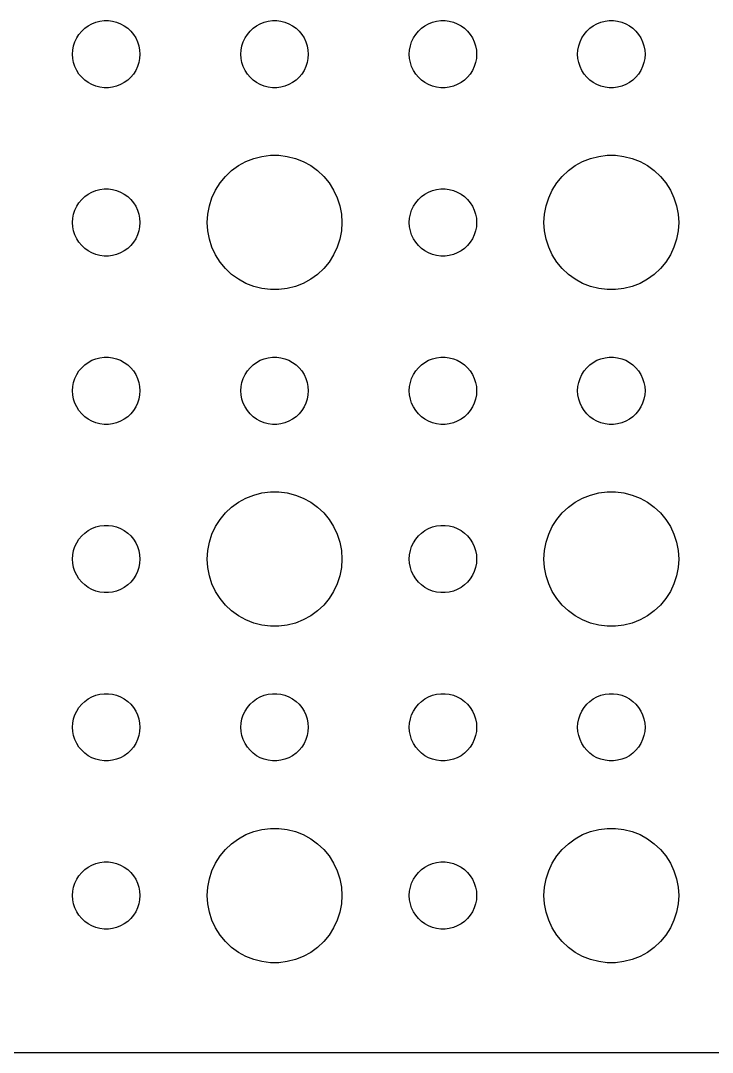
# Model space of a CAD drawing. Header units: metres. Extents: x -134 to 134, y 176 to 508.
# Drawn here: x -33.81 to -3, y 290.01 to 336 of the extents above; entities that cross this region are included whole.
import ezdxf

# ---------------------------------------------------------------- set-up
doc = ezdxf.new("R2010")
doc.units = ezdxf.units.M

msp = doc.modelspace()

# ---------------------------------------------------------------- linework, layer by layer
for p, q in [((-30.9561, 335.656), (-30.8037, 335.766)), ((-30.8037, 335.766), (-30.6387, 335.857)), ((-30.6387, 335.857), (-30.4635, 335.927)), ((-30.4635, 335.927), (-30.2811, 335.973)), ((-30.2811, 335.973), (-30.0942, 335.997)), ((-30.0942, 335.997), (-29.9058, 335.997)), ((-29.9058, 335.997), (-29.7189, 335.973)), ((-29.7189, 335.973), (-29.5365, 335.927)), ((-29.5365, 335.927), (-29.3613, 335.857)), ((-29.3613, 335.857), (-29.1963, 335.766)), ((-29.1963, 335.766), (-29.0439, 335.656)), ((-23.4561, 335.656), (-23.3037, 335.766)), ((-23.3037, 335.766), (-23.1387, 335.857)), ((-23.1387, 335.857), (-22.9635, 335.927)), ((-22.9635, 335.927), (-22.7811, 335.973)), ((-22.7811, 335.973), (-22.5942, 335.997)), ((-22.5942, 335.997), (-22.4058, 335.997)), ((-22.4058, 335.997), (-22.2189, 335.973)), ((-22.2189, 335.973), (-22.0365, 335.927)), ((-22.0365, 335.927), (-21.8613, 335.857)), ((-21.8613, 335.857), (-21.6963, 335.766)), ((-21.6963, 335.766), (-21.5439, 335.656)), ((-15.9561, 335.656), (-15.8037, 335.766)), ((-15.8037, 335.766), (-15.6387, 335.857)), ((-15.6387, 335.857), (-15.4635, 335.927)), ((-15.4635, 335.927), (-15.2811, 335.973)), ((-15.2811, 335.973), (-15.0942, 335.997)), ((-15.0942, 335.997), (-14.9058, 335.997)), ((-14.9058, 335.997), (-14.7189, 335.973)), ((-14.7189, 335.973), (-14.5365, 335.927)), ((-14.5365, 335.927), (-14.3613, 335.857)), ((-14.3613, 335.857), (-14.1963, 335.766)), ((-14.1963, 335.766), (-14.0439, 335.656)), ((-8.45613, 335.656), (-8.30373, 335.766)), ((-8.30373, 335.766), (-8.13866, 335.857)), ((-8.13866, 335.857), (-7.96352, 335.927)), ((-7.96352, 335.927), (-7.78107, 335.973)), ((-7.78107, 335.973), (-7.59418, 335.997)), ((-7.59418, 335.997), (-7.40581, 335.997)), ((-7.40581, 335.997), (-7.21892, 335.973)), ((-7.21892, 335.973), (-7.03647, 335.927)), ((-7.03647, 335.927), (-6.86133, 335.857)), ((-6.86133, 335.857), (-6.69626, 335.766)), ((-6.69626, 335.766), (-6.54385, 335.656)), ((-31.3145, 335.223), (-31.2135, 335.382)), ((-31.2135, 335.382), (-31.0934, 335.527)), ((-31.0934, 335.527), (-30.9561, 335.656)), ((-29.0439, 335.656), (-28.9065, 335.527)), ((-28.9065, 335.527), (-28.7865, 335.382)), ((-28.7865, 335.382), (-28.6855, 335.223)), ((-23.8145, 335.223), (-23.7135, 335.382)), ((-23.7135, 335.382), (-23.5934, 335.527)), ((-23.5934, 335.527), (-23.4561, 335.656)), ((-21.5439, 335.656), (-21.4065, 335.527)), ((-21.4065, 335.527), (-21.2865, 335.382)), ((-21.2865, 335.382), (-21.1855, 335.223)), ((-16.3145, 335.223), (-16.2135, 335.382)), ((-16.2135, 335.382), (-16.0934, 335.527)), ((-16.0934, 335.527), (-15.9561, 335.656)), ((-14.0439, 335.656), (-13.9065, 335.527)), ((-13.9065, 335.527), (-13.7865, 335.382)), ((-13.7865, 335.382), (-13.6855, 335.223)), ((-8.81445, 335.223), (-8.71352, 335.382)), ((-8.71352, 335.382), (-8.59344, 335.527)), ((-8.59344, 335.527), (-8.45613, 335.656)), ((-6.54385, 335.656), (-6.40654, 335.527)), ((-6.40654, 335.527), (-6.28647, 335.382)), ((-6.28647, 335.382), (-6.18553, 335.223)), ((-31.4882, 334.688), (-31.4529, 334.873)), ((-31.4529, 334.873), (-31.3947, 335.052)), ((-31.3947, 335.052), (-31.3145, 335.223)), ((-28.6855, 335.223), (-28.6053, 335.052)), ((-28.6053, 335.052), (-28.5471, 334.873)), ((-28.5471, 334.873), (-28.5118, 334.688)), ((-23.9882, 334.688), (-23.9529, 334.873)), ((-23.9529, 334.873), (-23.8947, 335.052)), ((-23.8947, 335.052), (-23.8145, 335.223)), ((-21.1855, 335.223), (-21.1053, 335.052)), ((-21.1053, 335.052), (-21.0471, 334.873)), ((-21.0471, 334.873), (-21.0118, 334.688)), ((-16.4882, 334.688), (-16.4529, 334.873)), ((-16.4529, 334.873), (-16.3947, 335.052)), ((-16.3947, 335.052), (-16.3145, 335.223)), ((-13.6855, 335.223), (-13.6053, 335.052)), ((-13.6053, 335.052), (-13.5471, 334.873)), ((-13.5471, 334.873), (-13.5118, 334.688)), ((-8.98816, 334.688), (-8.95287, 334.873)), ((-8.95287, 334.873), (-8.89465, 335.052)), ((-8.89465, 335.052), (-8.81445, 335.223)), ((-6.18553, 335.223), (-6.10533, 335.052)), ((-6.10533, 335.052), (-6.04712, 334.873)), ((-6.04712, 334.873), (-6.01183, 334.688)), ((-31.5, 334.5), (-31.4882, 334.688)), ((-31.4882, 334.312), (-31.5, 334.5)), ((-28.5118, 334.688), (-28.5, 334.5)), ((-28.5, 334.5), (-28.5118, 334.312)), ((-24, 334.5), (-23.9882, 334.688)), ((-23.9882, 334.312), (-24, 334.5)), ((-21.0118, 334.688), (-21, 334.5)), ((-21, 334.5), (-21.0118, 334.312)), ((-16.5, 334.5), (-16.4882, 334.688)), ((-16.4882, 334.312), (-16.5, 334.5)), ((-13.5118, 334.688), (-13.5, 334.5)), ((-13.5, 334.5), (-13.5118, 334.312)), ((-9, 334.5), (-8.98816, 334.688)), ((-8.98816, 334.312), (-9, 334.5)), ((-6.01183, 334.688), (-6, 334.5)), ((-6, 334.5), (-6.01183, 334.312)), ((-31.4529, 334.127), (-31.4882, 334.312)), ((-31.3947, 333.948), (-31.4529, 334.127)), ((-31.3145, 333.777), (-31.3947, 333.948)), ((-28.6053, 333.948), (-28.6855, 333.777)), ((-28.5471, 334.127), (-28.6053, 333.948)), ((-28.5118, 334.312), (-28.5471, 334.127)), ((-23.9529, 334.127), (-23.9882, 334.312)), ((-23.8947, 333.948), (-23.9529, 334.127)), ((-23.8145, 333.777), (-23.8947, 333.948)), ((-21.1053, 333.948), (-21.1855, 333.777)), ((-21.0471, 334.127), (-21.1053, 333.948)), ((-21.0118, 334.312), (-21.0471, 334.127)), ((-16.4529, 334.127), (-16.4882, 334.312)), ((-16.3947, 333.948), (-16.4529, 334.127)), ((-16.3145, 333.777), (-16.3947, 333.948)), ((-13.6053, 333.948), (-13.6855, 333.777)), ((-13.5471, 334.127), (-13.6053, 333.948)), ((-13.5118, 334.312), (-13.5471, 334.127)), ((-8.95287, 334.127), (-8.98816, 334.312)), ((-8.89465, 333.948), (-8.95287, 334.127)), ((-8.81445, 333.777), (-8.89465, 333.948)), ((-6.10533, 333.948), (-6.18553, 333.777)), ((-6.04712, 334.127), (-6.10533, 333.948)), ((-6.01183, 334.312), (-6.04712, 334.127)), ((-31.2135, 333.618), (-31.3145, 333.777)), ((-31.0934, 333.473), (-31.2135, 333.618)), ((-30.9561, 333.344), (-31.0934, 333.473)), ((-28.9065, 333.473), (-29.0439, 333.344)), ((-28.7865, 333.618), (-28.9065, 333.473)), ((-28.6855, 333.777), (-28.7865, 333.618)), ((-23.7135, 333.618), (-23.8145, 333.777)), ((-23.5934, 333.473), (-23.7135, 333.618)), ((-23.4561, 333.344), (-23.5934, 333.473)), ((-21.4065, 333.473), (-21.5439, 333.344)), ((-21.2865, 333.618), (-21.4065, 333.473)), ((-21.1855, 333.777), (-21.2865, 333.618)), ((-16.2135, 333.618), (-16.3145, 333.777)), ((-16.0934, 333.473), (-16.2135, 333.618)), ((-15.9561, 333.344), (-16.0934, 333.473)), ((-13.9065, 333.473), (-14.0439, 333.344)), ((-13.7865, 333.618), (-13.9065, 333.473)), ((-13.6855, 333.777), (-13.7865, 333.618)), ((-8.71352, 333.618), (-8.81445, 333.777)), ((-8.59344, 333.473), (-8.71352, 333.618)), ((-8.45613, 333.344), (-8.59344, 333.473)), ((-6.40654, 333.473), (-6.54385, 333.344)), ((-6.28647, 333.618), (-6.40654, 333.473)), ((-6.18553, 333.777), (-6.28647, 333.618)), ((-30.8037, 333.234), (-30.9561, 333.344)), ((-30.6387, 333.143), (-30.8037, 333.234)), ((-30.4635, 333.073), (-30.6387, 333.143)), ((-30.2811, 333.027), (-30.4635, 333.073)), ((-30.0942, 333.003), (-30.2811, 333.027)), ((-29.9058, 333.003), (-30.0942, 333.003)), ((-29.7189, 333.027), (-29.9058, 333.003)), ((-29.5365, 333.073), (-29.7189, 333.027)), ((-29.3613, 333.143), (-29.5365, 333.073)), ((-29.1963, 333.234), (-29.3613, 333.143)), ((-29.0439, 333.344), (-29.1963, 333.234)), ((-23.3037, 333.234), (-23.4561, 333.344)), ((-23.1387, 333.143), (-23.3037, 333.234)), ((-22.9635, 333.073), (-23.1387, 333.143)), ((-22.7811, 333.027), (-22.9635, 333.073)), ((-22.5942, 333.003), (-22.7811, 333.027)), ((-22.4058, 333.003), (-22.5942, 333.003)), ((-22.2189, 333.027), (-22.4058, 333.003)), ((-22.0365, 333.073), (-22.2189, 333.027)), ((-21.8613, 333.143), (-22.0365, 333.073)), ((-21.6963, 333.234), (-21.8613, 333.143)), ((-21.5439, 333.344), (-21.6963, 333.234)), ((-15.8037, 333.234), (-15.9561, 333.344)), ((-15.6387, 333.143), (-15.8037, 333.234)), ((-15.4635, 333.073), (-15.6387, 333.143)), ((-15.2811, 333.027), (-15.4635, 333.073)), ((-15.0942, 333.003), (-15.2811, 333.027)), ((-14.9058, 333.003), (-15.0942, 333.003)), ((-14.7189, 333.027), (-14.9058, 333.003)), ((-14.5365, 333.073), (-14.7189, 333.027)), ((-14.3613, 333.143), (-14.5365, 333.073)), ((-14.1963, 333.234), (-14.3613, 333.143)), ((-14.0439, 333.344), (-14.1963, 333.234)), ((-8.30373, 333.234), (-8.45613, 333.344)), ((-8.13866, 333.143), (-8.30373, 333.234)), ((-7.96352, 333.073), (-8.13866, 333.143)), ((-7.78107, 333.027), (-7.96352, 333.073)), ((-7.59418, 333.003), (-7.78107, 333.027)), ((-7.40581, 333.003), (-7.59418, 333.003)), ((-7.21892, 333.027), (-7.40581, 333.003)), ((-7.03647, 333.073), (-7.21892, 333.027)), ((-6.86133, 333.143), (-7.03647, 333.073)), ((-6.69626, 333.234), (-6.86133, 333.143)), ((-6.54385, 333.344), (-6.69626, 333.234)), ((-23.7773, 329.714), (-23.427, 329.853)), ((-23.427, 329.853), (-23.0621, 329.947)), ((-23.0621, 329.947), (-22.6884, 329.994)), ((-22.6884, 329.994), (-22.3116, 329.994)), ((-22.3116, 329.994), (-21.9379, 329.947)), ((-21.9379, 329.947), (-21.5729, 329.853)), ((-21.5729, 329.853), (-21.2227, 329.714)), ((-8.77733, 329.714), (-8.42705, 329.853)), ((-8.42705, 329.853), (-8.06213, 329.947)), ((-8.06213, 329.947), (-7.68837, 329.994)), ((-7.68837, 329.994), (-7.31161, 329.994)), ((-7.31161, 329.994), (-6.93785, 329.947)), ((-6.93785, 329.947), (-6.57294, 329.853)), ((-6.57294, 329.853), (-6.22266, 329.714)), ((-24.6869, 329.054), (-24.4123, 329.312)), ((-24.4123, 329.312), (-24.1075, 329.533)), ((-24.1075, 329.533), (-23.7773, 329.714)), ((-21.2227, 329.714), (-20.8925, 329.533)), ((-20.8925, 329.533), (-20.5877, 329.312)), ((-20.5877, 329.312), (-20.3131, 329.054)), ((-9.6869, 329.054), (-9.41226, 329.312)), ((-9.41226, 329.312), (-9.10747, 329.533)), ((-9.10747, 329.533), (-8.77733, 329.714)), ((-6.22266, 329.714), (-5.89252, 329.533)), ((-5.89252, 329.533), (-5.58772, 329.312)), ((-5.58772, 329.312), (-5.31308, 329.054)), ((-24.927, 328.763), (-24.6869, 329.054)), ((-20.3131, 329.054), (-20.0729, 328.763)), ((-9.92705, 328.763), (-9.6869, 329.054)), ((-5.31308, 329.054), (-5.07294, 328.763)), ((-30.8037, 328.266), (-30.6387, 328.357)), ((-30.6387, 328.357), (-30.4635, 328.427)), ((-30.4635, 328.427), (-30.2811, 328.473)), ((-30.2811, 328.473), (-30.0942, 328.497)), ((-30.0942, 328.497), (-29.9058, 328.497)), ((-29.9058, 328.497), (-29.7189, 328.473)), ((-29.7189, 328.473), (-29.5365, 328.427)), ((-29.5365, 328.427), (-29.3613, 328.357)), ((-29.3613, 328.357), (-29.1963, 328.266)), ((-25.2893, 328.104), (-25.1289, 328.445)), ((-25.1289, 328.445), (-24.927, 328.763)), ((-20.0729, 328.763), (-19.8711, 328.445)), ((-19.8711, 328.445), (-19.7107, 328.104)), ((-15.8037, 328.266), (-15.6387, 328.357)), ((-15.6387, 328.357), (-15.4635, 328.427)), ((-15.4635, 328.427), (-15.2811, 328.473)), ((-15.2811, 328.473), (-15.0942, 328.497)), ((-15.0942, 328.497), (-14.9058, 328.497)), ((-14.9058, 328.497), (-14.7189, 328.473)), ((-14.7189, 328.473), (-14.5365, 328.427)), ((-14.5365, 328.427), (-14.3613, 328.357)), ((-14.3613, 328.357), (-14.1963, 328.266)), ((-10.2893, 328.104), (-10.1289, 328.445)), ((-10.1289, 328.445), (-9.92705, 328.763)), ((-5.07294, 328.763), (-4.87108, 328.445)), ((-4.87108, 328.445), (-4.71066, 328.104)), ((-31.2135, 327.882), (-31.0934, 328.027)), ((-31.0934, 328.027), (-30.9561, 328.156)), ((-30.9561, 328.156), (-30.8037, 328.266)), ((-29.1963, 328.266), (-29.0439, 328.156)), ((-29.0439, 328.156), (-28.9065, 328.027)), ((-28.9065, 328.027), (-28.7865, 327.882)), ((-25.4057, 327.746), (-25.2893, 328.104)), ((-19.7107, 328.104), (-19.5942, 327.746)), ((-16.2135, 327.882), (-16.0934, 328.027)), ((-16.0934, 328.027), (-15.9561, 328.156)), ((-15.9561, 328.156), (-15.8037, 328.266)), ((-14.1963, 328.266), (-14.0439, 328.156)), ((-14.0439, 328.156), (-13.9065, 328.027)), ((-13.9065, 328.027), (-13.7865, 327.882)), ((-10.4057, 327.746), (-10.2893, 328.104)), ((-4.71066, 328.104), (-4.59424, 327.746)), ((-31.4529, 327.373), (-31.3947, 327.552)), ((-31.3947, 327.552), (-31.3145, 327.723)), ((-31.3145, 327.723), (-31.2135, 327.882)), ((-28.7865, 327.882), (-28.6855, 327.723)), ((-28.6855, 327.723), (-28.6053, 327.552)), ((-28.6053, 327.552), (-28.5471, 327.373)), ((-25.4763, 327.376), (-25.4057, 327.746)), ((-19.5942, 327.746), (-19.5237, 327.376)), ((-16.4529, 327.373), (-16.3947, 327.552)), ((-16.3947, 327.552), (-16.3145, 327.723)), ((-16.3145, 327.723), (-16.2135, 327.882)), ((-13.7865, 327.882), (-13.6855, 327.723)), ((-13.6855, 327.723), (-13.6053, 327.552)), ((-13.6053, 327.552), (-13.5471, 327.373)), ((-10.4763, 327.376), (-10.4057, 327.746)), ((-4.59424, 327.746), (-4.52365, 327.376)), ((-31.5, 327), (-31.4882, 327.188)), ((-31.4882, 326.812), (-31.5, 327)), ((-31.4882, 327.188), (-31.4529, 327.373)), ((-28.5471, 327.373), (-28.5118, 327.188)), ((-28.5118, 327.188), (-28.5, 327)), ((-28.5, 327), (-28.5118, 326.812)), ((-25.5, 327), (-25.4763, 327.376)), ((-25.4763, 326.624), (-25.5, 327)), ((-19.5237, 327.376), (-19.5, 327)), ((-19.5, 327), (-19.5237, 326.624)), ((-16.5, 327), (-16.4882, 327.188)), ((-16.4882, 326.812), (-16.5, 327)), ((-16.4882, 327.188), (-16.4529, 327.373)), ((-13.5471, 327.373), (-13.5118, 327.188)), ((-13.5118, 327.188), (-13.5, 327)), ((-13.5, 327), (-13.5118, 326.812)), ((-10.5, 327), (-10.4763, 327.376)), ((-10.4763, 326.624), (-10.5, 327)), ((-4.52365, 327.376), (-4.5, 327)), ((-4.5, 327), (-4.52365, 326.624)), ((-31.4529, 326.627), (-31.4882, 326.812)), ((-31.3947, 326.448), (-31.4529, 326.627)), ((-28.5471, 326.627), (-28.6053, 326.448)), ((-28.5118, 326.812), (-28.5471, 326.627)), ((-25.4057, 326.254), (-25.4763, 326.624)), ((-19.5237, 326.624), (-19.5942, 326.254)), ((-16.4529, 326.627), (-16.4882, 326.812)), ((-16.3947, 326.448), (-16.4529, 326.627)), ((-13.5471, 326.627), (-13.6053, 326.448)), ((-13.5118, 326.812), (-13.5471, 326.627)), ((-10.4057, 326.254), (-10.4763, 326.624)), ((-4.52365, 326.624), (-4.59424, 326.254)), ((-31.3145, 326.277), (-31.3947, 326.448)), ((-31.2135, 326.118), (-31.3145, 326.277)), ((-31.0934, 325.973), (-31.2135, 326.118)), ((-28.7865, 326.118), (-28.9065, 325.973)), ((-28.6855, 326.277), (-28.7865, 326.118)), ((-28.6053, 326.448), (-28.6855, 326.277)), ((-25.2893, 325.896), (-25.4057, 326.254)), ((-19.5942, 326.254), (-19.7107, 325.896)), ((-16.3145, 326.277), (-16.3947, 326.448)), ((-16.2135, 326.118), (-16.3145, 326.277)), ((-16.0934, 325.973), (-16.2135, 326.118)), ((-13.7865, 326.118), (-13.9065, 325.973)), ((-13.6855, 326.277), (-13.7865, 326.118)), ((-13.6053, 326.448), (-13.6855, 326.277)), ((-10.2893, 325.896), (-10.4057, 326.254)), ((-4.59424, 326.254), (-4.71066, 325.896)), ((-30.9561, 325.844), (-31.0934, 325.973)), ((-30.8037, 325.734), (-30.9561, 325.844)), ((-30.6387, 325.643), (-30.8037, 325.734)), ((-30.4635, 325.573), (-30.6387, 325.643)), ((-29.3613, 325.643), (-29.5365, 325.573)), ((-29.1963, 325.734), (-29.3613, 325.643)), ((-29.0439, 325.844), (-29.1963, 325.734)), ((-28.9065, 325.973), (-29.0439, 325.844)), ((-25.1289, 325.555), (-25.2893, 325.896)), ((-19.7107, 325.896), (-19.8711, 325.555)), ((-15.9561, 325.844), (-16.0934, 325.973)), ((-15.8037, 325.734), (-15.9561, 325.844)), ((-15.6387, 325.643), (-15.8037, 325.734)), ((-15.4635, 325.573), (-15.6387, 325.643)), ((-14.3613, 325.643), (-14.5365, 325.573)), ((-14.1963, 325.734), (-14.3613, 325.643)), ((-14.0439, 325.844), (-14.1963, 325.734)), ((-13.9065, 325.973), (-14.0439, 325.844)), ((-10.1289, 325.555), (-10.2893, 325.896)), ((-4.71066, 325.896), (-4.87108, 325.555)), ((-30.2811, 325.527), (-30.4635, 325.573)), ((-30.0942, 325.503), (-30.2811, 325.527)), ((-29.9058, 325.503), (-30.0942, 325.503)), ((-29.7189, 325.527), (-29.9058, 325.503)), ((-29.5365, 325.573), (-29.7189, 325.527)), ((-24.927, 325.237), (-25.1289, 325.555)), ((-24.6869, 324.946), (-24.927, 325.237)), ((-20.0729, 325.237), (-20.3131, 324.946)), ((-19.8711, 325.555), (-20.0729, 325.237)), ((-15.2811, 325.527), (-15.4635, 325.573)), ((-15.0942, 325.503), (-15.2811, 325.527)), ((-14.9058, 325.503), (-15.0942, 325.503)), ((-14.7189, 325.527), (-14.9058, 325.503)), ((-14.5365, 325.573), (-14.7189, 325.527)), ((-9.92705, 325.237), (-10.1289, 325.555)), ((-9.6869, 324.946), (-9.92705, 325.237)), ((-5.07294, 325.237), (-5.31308, 324.946)), ((-4.87108, 325.555), (-5.07294, 325.237)), ((-24.4123, 324.688), (-24.6869, 324.946)), ((-24.1075, 324.467), (-24.4123, 324.688)), ((-20.5877, 324.688), (-20.8925, 324.467)), ((-20.3131, 324.946), (-20.5877, 324.688)), ((-9.41226, 324.688), (-9.6869, 324.946)), ((-9.10747, 324.467), (-9.41226, 324.688)), ((-5.58772, 324.688), (-5.89252, 324.467)), ((-5.31308, 324.946), (-5.58772, 324.688)), ((-23.7773, 324.286), (-24.1075, 324.467)), ((-23.427, 324.147), (-23.7773, 324.286)), ((-21.2227, 324.286), (-21.5729, 324.147)), ((-20.8925, 324.467), (-21.2227, 324.286)), ((-8.77733, 324.286), (-9.10747, 324.467)), ((-8.42705, 324.147), (-8.77733, 324.286)), ((-6.22266, 324.286), (-6.57294, 324.147)), ((-5.89252, 324.467), (-6.22266, 324.286)), ((-23.0621, 324.053), (-23.427, 324.147)), ((-22.6884, 324.006), (-23.0621, 324.053)), ((-22.3116, 324.006), (-22.6884, 324.006)), ((-21.9379, 324.053), (-22.3116, 324.006)), ((-21.5729, 324.147), (-21.9379, 324.053)), ((-8.06213, 324.053), (-8.42705, 324.147)), ((-7.68837, 324.006), (-8.06213, 324.053)), ((-7.31161, 324.006), (-7.68837, 324.006)), ((-6.93785, 324.053), (-7.31161, 324.006)), ((-6.57294, 324.147), (-6.93785, 324.053)), ((-30.2811, 320.973), (-30.0942, 320.997)), ((-30.0942, 320.997), (-29.9058, 320.997)), ((-29.9058, 320.997), (-29.7189, 320.973)), ((-22.7811, 320.973), (-22.5942, 320.997)), ((-22.5942, 320.997), (-22.4058, 320.997)), ((-22.4058, 320.997), (-22.2189, 320.973)), ((-15.2811, 320.973), (-15.0942, 320.997)), ((-15.0942, 320.997), (-14.9058, 320.997)), ((-14.9058, 320.997), (-14.7189, 320.973)), ((-7.78107, 320.973), (-7.59418, 320.997)), ((-7.59418, 320.997), (-7.40581, 320.997)), ((-7.40581, 320.997), (-7.21892, 320.973)), ((-31.0934, 320.527), (-30.9561, 320.656)), ((-30.9561, 320.656), (-30.8037, 320.766)), ((-30.8037, 320.766), (-30.6387, 320.857)), ((-30.6387, 320.857), (-30.4635, 320.927)), ((-30.4635, 320.927), (-30.2811, 320.973)), ((-29.7189, 320.973), (-29.5365, 320.927)), ((-29.5365, 320.927), (-29.3613, 320.857)), ((-29.3613, 320.857), (-29.1963, 320.766)), ((-29.1963, 320.766), (-29.0439, 320.656)), ((-29.0439, 320.656), (-28.9065, 320.527)), ((-23.5934, 320.527), (-23.4561, 320.656)), ((-23.4561, 320.656), (-23.3037, 320.766)), ((-23.3037, 320.766), (-23.1387, 320.857)), ((-23.1387, 320.857), (-22.9635, 320.927)), ((-22.9635, 320.927), (-22.7811, 320.973)), ((-22.2189, 320.973), (-22.0365, 320.927)), ((-22.0365, 320.927), (-21.8613, 320.857)), ((-21.8613, 320.857), (-21.6963, 320.766)), ((-21.6963, 320.766), (-21.5439, 320.656)), ((-21.5439, 320.656), (-21.4065, 320.527)), ((-16.0934, 320.527), (-15.9561, 320.656)), ((-15.9561, 320.656), (-15.8037, 320.766)), ((-15.8037, 320.766), (-15.6387, 320.857)), ((-15.6387, 320.857), (-15.4635, 320.927)), ((-15.4635, 320.927), (-15.2811, 320.973)), ((-14.7189, 320.973), (-14.5365, 320.927)), ((-14.5365, 320.927), (-14.3613, 320.857)), ((-14.3613, 320.857), (-14.1963, 320.766)), ((-14.1963, 320.766), (-14.0439, 320.656)), ((-14.0439, 320.656), (-13.9065, 320.527)), ((-8.59344, 320.527), (-8.45613, 320.656)), ((-8.45613, 320.656), (-8.30373, 320.766)), ((-8.30373, 320.766), (-8.13866, 320.857)), ((-8.13866, 320.857), (-7.96352, 320.927)), ((-7.96352, 320.927), (-7.78107, 320.973)), ((-7.21892, 320.973), (-7.03647, 320.927)), ((-7.03647, 320.927), (-6.86133, 320.857)), ((-6.86133, 320.857), (-6.69626, 320.766)), ((-6.69626, 320.766), (-6.54385, 320.656)), ((-6.54385, 320.656), (-6.40654, 320.527)), ((-31.3947, 320.052), (-31.3145, 320.223)), ((-31.3145, 320.223), (-31.2135, 320.382)), ((-31.2135, 320.382), (-31.0934, 320.527)), ((-28.9065, 320.527), (-28.7865, 320.382)), ((-28.7865, 320.382), (-28.6855, 320.223)), ((-28.6855, 320.223), (-28.6053, 320.052)), ((-23.8947, 320.052), (-23.8145, 320.223)), ((-23.8145, 320.223), (-23.7135, 320.382)), ((-23.7135, 320.382), (-23.5934, 320.527)), ((-21.4065, 320.527), (-21.2865, 320.382)), ((-21.2865, 320.382), (-21.1855, 320.223)), ((-21.1855, 320.223), (-21.1053, 320.052)), ((-16.3947, 320.052), (-16.3145, 320.223)), ((-16.3145, 320.223), (-16.2135, 320.382)), ((-16.2135, 320.382), (-16.0934, 320.527)), ((-13.9065, 320.527), (-13.7865, 320.382)), ((-13.7865, 320.382), (-13.6855, 320.223)), ((-13.6855, 320.223), (-13.6053, 320.052)), ((-8.89465, 320.052), (-8.81445, 320.223)), ((-8.81445, 320.223), (-8.71352, 320.382)), ((-8.71352, 320.382), (-8.59344, 320.527)), ((-6.40654, 320.527), (-6.28647, 320.382)), ((-6.28647, 320.382), (-6.18553, 320.223)), ((-6.18553, 320.223), (-6.10533, 320.052)), ((-31.5, 319.5), (-31.4882, 319.688)), ((-31.4882, 319.688), (-31.4529, 319.873)), ((-31.4529, 319.873), (-31.3947, 320.052)), ((-28.6053, 320.052), (-28.5471, 319.873)), ((-28.5471, 319.873), (-28.5118, 319.688)), ((-28.5118, 319.688), (-28.5, 319.5)), ((-24, 319.5), (-23.9882, 319.688)), ((-23.9882, 319.688), (-23.9529, 319.873)), ((-23.9529, 319.873), (-23.8947, 320.052)), ((-21.1053, 320.052), (-21.0471, 319.873)), ((-21.0471, 319.873), (-21.0118, 319.688)), ((-21.0118, 319.688), (-21, 319.5)), ((-16.5, 319.5), (-16.4882, 319.688)), ((-16.4882, 319.688), (-16.4529, 319.873)), ((-16.4529, 319.873), (-16.3947, 320.052)), ((-13.6053, 320.052), (-13.5471, 319.873)), ((-13.5471, 319.873), (-13.5118, 319.688)), ((-13.5118, 319.688), (-13.5, 319.5)), ((-9, 319.5), (-8.98816, 319.688)), ((-8.98816, 319.688), (-8.95287, 319.873)), ((-8.95287, 319.873), (-8.89465, 320.052)), ((-6.10533, 320.052), (-6.04712, 319.873)), ((-6.04712, 319.873), (-6.01183, 319.688)), ((-6.01183, 319.688), (-6, 319.5)), ((-31.4882, 319.312), (-31.5, 319.5)), ((-31.4529, 319.127), (-31.4882, 319.312)), ((-28.5118, 319.312), (-28.5471, 319.127)), ((-28.5, 319.5), (-28.5118, 319.312)), ((-23.9882, 319.312), (-24, 319.5)), ((-23.9529, 319.127), (-23.9882, 319.312)), ((-21.0118, 319.312), (-21.0471, 319.127)), ((-21, 319.5), (-21.0118, 319.312)), ((-16.4882, 319.312), (-16.5, 319.5)), ((-16.4529, 319.127), (-16.4882, 319.312)), ((-13.5118, 319.312), (-13.5471, 319.127)), ((-13.5, 319.5), (-13.5118, 319.312)), ((-8.98816, 319.312), (-9, 319.5)), ((-8.95287, 319.127), (-8.98816, 319.312)), ((-6.01183, 319.312), (-6.04712, 319.127)), ((-6, 319.5), (-6.01183, 319.312)), ((-31.3947, 318.948), (-31.4529, 319.127)), ((-31.3145, 318.777), (-31.3947, 318.948)), ((-31.2135, 318.618), (-31.3145, 318.777)), ((-28.6855, 318.777), (-28.7865, 318.618)), ((-28.6053, 318.948), (-28.6855, 318.777)), ((-28.5471, 319.127), (-28.6053, 318.948)), ((-23.8947, 318.948), (-23.9529, 319.127)), ((-23.8145, 318.777), (-23.8947, 318.948)), ((-23.7135, 318.618), (-23.8145, 318.777)), ((-21.1855, 318.777), (-21.2865, 318.618)), ((-21.1053, 318.948), (-21.1855, 318.777)), ((-21.0471, 319.127), (-21.1053, 318.948)), ((-16.3947, 318.948), (-16.4529, 319.127)), ((-16.3145, 318.777), (-16.3947, 318.948)), ((-16.2135, 318.618), (-16.3145, 318.777)), ((-13.6855, 318.777), (-13.7865, 318.618)), ((-13.6053, 318.948), (-13.6855, 318.777)), ((-13.5471, 319.127), (-13.6053, 318.948)), ((-8.89465, 318.948), (-8.95287, 319.127)), ((-8.81445, 318.777), (-8.89465, 318.948)), ((-8.71352, 318.618), (-8.81445, 318.777)), ((-6.18553, 318.777), (-6.28647, 318.618)), ((-6.10533, 318.948), (-6.18553, 318.777)), ((-6.04712, 319.127), (-6.10533, 318.948)), ((-31.0934, 318.473), (-31.2135, 318.618)), ((-30.9561, 318.344), (-31.0934, 318.473)), ((-30.8037, 318.234), (-30.9561, 318.344)), ((-30.6387, 318.143), (-30.8037, 318.234)), ((-29.1963, 318.234), (-29.3613, 318.143)), ((-29.0439, 318.344), (-29.1963, 318.234)), ((-28.9065, 318.473), (-29.0439, 318.344)), ((-28.7865, 318.618), (-28.9065, 318.473)), ((-23.5934, 318.473), (-23.7135, 318.618)), ((-23.4561, 318.344), (-23.5934, 318.473)), ((-23.3037, 318.234), (-23.4561, 318.344)), ((-23.1387, 318.143), (-23.3037, 318.234)), ((-21.6963, 318.234), (-21.8613, 318.143)), ((-21.5439, 318.344), (-21.6963, 318.234)), ((-21.4065, 318.473), (-21.5439, 318.344)), ((-21.2865, 318.618), (-21.4065, 318.473)), ((-16.0934, 318.473), (-16.2135, 318.618)), ((-15.9561, 318.344), (-16.0934, 318.473)), ((-15.8037, 318.234), (-15.9561, 318.344)), ((-15.6387, 318.143), (-15.8037, 318.234)), ((-14.1963, 318.234), (-14.3613, 318.143)), ((-14.0439, 318.344), (-14.1963, 318.234)), ((-13.9065, 318.473), (-14.0439, 318.344)), ((-13.7865, 318.618), (-13.9065, 318.473)), ((-8.59344, 318.473), (-8.71352, 318.618)), ((-8.45613, 318.344), (-8.59344, 318.473)), ((-8.30373, 318.234), (-8.45613, 318.344)), ((-8.13866, 318.143), (-8.30373, 318.234)), ((-6.69626, 318.234), (-6.86133, 318.143)), ((-6.54385, 318.344), (-6.69626, 318.234)), ((-6.40654, 318.473), (-6.54385, 318.344)), ((-6.28647, 318.618), (-6.40654, 318.473)), ((-30.4635, 318.073), (-30.6387, 318.143)), ((-30.2811, 318.027), (-30.4635, 318.073)), ((-30.0942, 318.003), (-30.2811, 318.027)), ((-29.9058, 318.003), (-30.0942, 318.003)), ((-29.7189, 318.027), (-29.9058, 318.003)), ((-29.5365, 318.073), (-29.7189, 318.027)), ((-29.3613, 318.143), (-29.5365, 318.073)), ((-22.9635, 318.073), (-23.1387, 318.143)), ((-22.7811, 318.027), (-22.9635, 318.073)), ((-22.5942, 318.003), (-22.7811, 318.027)), ((-22.4058, 318.003), (-22.5942, 318.003)), ((-22.2189, 318.027), (-22.4058, 318.003)), ((-22.0365, 318.073), (-22.2189, 318.027)), ((-21.8613, 318.143), (-22.0365, 318.073)), ((-15.4635, 318.073), (-15.6387, 318.143)), ((-15.2811, 318.027), (-15.4635, 318.073)), ((-15.0942, 318.003), (-15.2811, 318.027)), ((-14.9058, 318.003), (-15.0942, 318.003)), ((-14.7189, 318.027), (-14.9058, 318.003)), ((-14.5365, 318.073), (-14.7189, 318.027)), ((-14.3613, 318.143), (-14.5365, 318.073)), ((-7.96352, 318.073), (-8.13866, 318.143)), ((-7.78107, 318.027), (-7.96352, 318.073)), ((-7.59418, 318.003), (-7.78107, 318.027)), ((-7.40581, 318.003), (-7.59418, 318.003)), ((-7.21892, 318.027), (-7.40581, 318.003)), ((-7.03647, 318.073), (-7.21892, 318.027)), ((-6.86133, 318.143), (-7.03647, 318.073)), ((-24.1075, 314.533), (-23.7773, 314.714)), ((-23.7773, 314.714), (-23.427, 314.853)), ((-23.427, 314.853), (-23.0621, 314.947)), ((-23.0621, 314.947), (-22.6884, 314.994)), ((-22.6884, 314.994), (-22.3116, 314.994)), ((-22.3116, 314.994), (-21.9379, 314.947)), ((-21.9379, 314.947), (-21.5729, 314.853)), ((-21.5729, 314.853), (-21.2227, 314.714)), ((-21.2227, 314.714), (-20.8925, 314.533)), ((-9.10747, 314.533), (-8.77733, 314.714)), ((-8.77733, 314.714), (-8.42705, 314.853)), ((-8.42705, 314.853), (-8.06213, 314.947)), ((-8.06213, 314.947), (-7.68837, 314.994)), ((-7.68837, 314.994), (-7.31161, 314.994)), ((-7.31161, 314.994), (-6.93785, 314.947)), ((-6.93785, 314.947), (-6.57294, 314.853)), ((-6.57294, 314.853), (-6.22266, 314.714)), ((-6.22266, 314.714), (-5.89252, 314.533)), ((-24.6869, 314.054), (-24.4123, 314.312)), ((-24.4123, 314.312), (-24.1075, 314.533)), ((-20.8925, 314.533), (-20.5877, 314.312)), ((-20.5877, 314.312), (-20.3131, 314.054)), ((-9.6869, 314.054), (-9.41226, 314.312)), ((-9.41226, 314.312), (-9.10747, 314.533)), ((-5.89252, 314.533), (-5.58772, 314.312)), ((-5.58772, 314.312), (-5.31308, 314.054)), ((-25.1289, 313.445), (-24.927, 313.763)), ((-24.927, 313.763), (-24.6869, 314.054)), ((-20.3131, 314.054), (-20.0729, 313.763)), ((-20.0729, 313.763), (-19.8711, 313.445)), ((-10.1289, 313.445), (-9.92705, 313.763)), ((-9.92705, 313.763), (-9.6869, 314.054)), ((-5.31308, 314.054), (-5.07294, 313.763)), ((-5.07294, 313.763), (-4.87108, 313.445)), ((-30.9561, 313.156), (-30.8037, 313.266)), ((-30.8037, 313.266), (-30.6387, 313.357)), ((-30.6387, 313.357), (-30.4635, 313.427)), ((-30.4635, 313.427), (-30.2811, 313.473)), ((-30.2811, 313.473), (-30.0942, 313.497)), ((-30.0942, 313.497), (-29.9058, 313.497)), ((-29.9058, 313.497), (-29.7189, 313.473)), ((-29.7189, 313.473), (-29.5365, 313.427)), ((-29.5365, 313.427), (-29.3613, 313.357)), ((-29.3613, 313.357), (-29.1963, 313.266)), ((-29.1963, 313.266), (-29.0439, 313.156)), ((-25.2893, 313.104), (-25.1289, 313.445)), ((-19.8711, 313.445), (-19.7107, 313.104)), ((-15.9561, 313.156), (-15.8037, 313.266)), ((-15.8037, 313.266), (-15.6387, 313.357)), ((-15.6387, 313.357), (-15.4635, 313.427)), ((-15.4635, 313.427), (-15.2811, 313.473)), ((-15.2811, 313.473), (-15.0942, 313.497)), ((-15.0942, 313.497), (-14.9058, 313.497)), ((-14.9058, 313.497), (-14.7189, 313.473)), ((-14.7189, 313.473), (-14.5365, 313.427)), ((-14.5365, 313.427), (-14.3613, 313.357)), ((-14.3613, 313.357), (-14.1963, 313.266)), ((-14.1963, 313.266), (-14.0439, 313.156)), ((-10.2893, 313.104), (-10.1289, 313.445)), ((-4.87108, 313.445), (-4.71066, 313.104)), ((-31.3947, 312.552), (-31.3145, 312.723)), ((-31.3145, 312.723), (-31.2135, 312.882)), ((-31.2135, 312.882), (-31.0934, 313.027)), ((-31.0934, 313.027), (-30.9561, 313.156)), ((-29.0439, 313.156), (-28.9065, 313.027)), ((-28.9065, 313.027), (-28.7865, 312.882)), ((-28.7865, 312.882), (-28.6855, 312.723)), ((-28.6855, 312.723), (-28.6053, 312.552)), ((-25.4763, 312.376), (-25.4057, 312.746)), ((-25.4057, 312.746), (-25.2893, 313.104)), ((-19.7107, 313.104), (-19.5942, 312.746)), ((-19.5942, 312.746), (-19.5237, 312.376)), ((-16.3947, 312.552), (-16.3145, 312.723)), ((-16.3145, 312.723), (-16.2135, 312.882)), ((-16.2135, 312.882), (-16.0934, 313.027)), ((-16.0934, 313.027), (-15.9561, 313.156)), ((-14.0439, 313.156), (-13.9065, 313.027)), ((-13.9065, 313.027), (-13.7865, 312.882)), ((-13.7865, 312.882), (-13.6855, 312.723)), ((-13.6855, 312.723), (-13.6053, 312.552)), ((-10.4763, 312.376), (-10.4057, 312.746)), ((-10.4057, 312.746), (-10.2893, 313.104)), ((-4.71066, 313.104), (-4.59424, 312.746)), ((-4.59424, 312.746), (-4.52365, 312.376)), ((-31.4882, 312.188), (-31.4529, 312.373)), ((-31.4529, 312.373), (-31.3947, 312.552)), ((-28.6053, 312.552), (-28.5471, 312.373)), ((-28.5471, 312.373), (-28.5118, 312.188)), ((-25.5, 312), (-25.4763, 312.376)), ((-19.5237, 312.376), (-19.5, 312)), ((-16.4882, 312.188), (-16.4529, 312.373)), ((-16.4529, 312.373), (-16.3947, 312.552)), ((-13.6053, 312.552), (-13.5471, 312.373)), ((-13.5471, 312.373), (-13.5118, 312.188)), ((-10.5, 312), (-10.4763, 312.376)), ((-4.52365, 312.376), (-4.5, 312)), ((-31.5, 312), (-31.4882, 312.188)), ((-31.4882, 311.812), (-31.5, 312)), ((-31.4529, 311.627), (-31.4882, 311.812)), ((-28.5118, 311.812), (-28.5471, 311.627)), ((-28.5118, 312.188), (-28.5, 312)), ((-28.5, 312), (-28.5118, 311.812)), ((-25.4763, 311.624), (-25.5, 312)), ((-19.5, 312), (-19.5237, 311.624)), ((-16.5, 312), (-16.4882, 312.188)), ((-16.4882, 311.812), (-16.5, 312)), ((-16.4529, 311.627), (-16.4882, 311.812)), ((-13.5118, 311.812), (-13.5471, 311.627)), ((-13.5118, 312.188), (-13.5, 312)), ((-13.5, 312), (-13.5118, 311.812)), ((-10.4763, 311.624), (-10.5, 312)), ((-4.5, 312), (-4.52365, 311.624)), ((-31.3947, 311.448), (-31.4529, 311.627)), ((-31.3145, 311.277), (-31.3947, 311.448)), ((-28.6053, 311.448), (-28.6855, 311.277)), ((-28.5471, 311.627), (-28.6053, 311.448)), ((-25.4057, 311.254), (-25.4763, 311.624)), ((-19.5237, 311.624), (-19.5942, 311.254)), ((-16.3947, 311.448), (-16.4529, 311.627)), ((-16.3145, 311.277), (-16.3947, 311.448)), ((-13.6053, 311.448), (-13.6855, 311.277)), ((-13.5471, 311.627), (-13.6053, 311.448)), ((-10.4057, 311.254), (-10.4763, 311.624)), ((-4.52365, 311.624), (-4.59424, 311.254)), ((-31.2135, 311.118), (-31.3145, 311.277)), ((-31.0934, 310.973), (-31.2135, 311.118)), ((-30.9561, 310.844), (-31.0934, 310.973)), ((-28.9065, 310.973), (-29.0439, 310.844)), ((-28.7865, 311.118), (-28.9065, 310.973)), ((-28.6855, 311.277), (-28.7865, 311.118)), ((-25.2893, 310.896), (-25.4057, 311.254)), ((-25.1289, 310.555), (-25.2893, 310.896)), ((-19.7107, 310.896), (-19.8711, 310.555)), ((-19.5942, 311.254), (-19.7107, 310.896)), ((-16.2135, 311.118), (-16.3145, 311.277)), ((-16.0934, 310.973), (-16.2135, 311.118)), ((-15.9561, 310.844), (-16.0934, 310.973)), ((-13.9065, 310.973), (-14.0439, 310.844)), ((-13.7865, 311.118), (-13.9065, 310.973)), ((-13.6855, 311.277), (-13.7865, 311.118)), ((-10.2893, 310.896), (-10.4057, 311.254)), ((-10.1289, 310.555), (-10.2893, 310.896)), ((-4.71066, 310.896), (-4.87108, 310.555)), ((-4.59424, 311.254), (-4.71066, 310.896)), ((-30.8037, 310.734), (-30.9561, 310.844)), ((-30.6387, 310.643), (-30.8037, 310.734)), ((-30.4635, 310.573), (-30.6387, 310.643)), ((-30.2811, 310.527), (-30.4635, 310.573)), ((-30.0942, 310.503), (-30.2811, 310.527)), ((-29.9058, 310.503), (-30.0942, 310.503)), ((-29.7189, 310.527), (-29.9058, 310.503)), ((-29.5365, 310.573), (-29.7189, 310.527)), ((-29.3613, 310.643), (-29.5365, 310.573)), ((-29.1963, 310.734), (-29.3613, 310.643)), ((-29.0439, 310.844), (-29.1963, 310.734)), ((-24.927, 310.237), (-25.1289, 310.555)), ((-19.8711, 310.555), (-20.0729, 310.237)), ((-15.8037, 310.734), (-15.9561, 310.844)), ((-15.6387, 310.643), (-15.8037, 310.734)), ((-15.4635, 310.573), (-15.6387, 310.643)), ((-15.2811, 310.527), (-15.4635, 310.573)), ((-15.0942, 310.503), (-15.2811, 310.527)), ((-14.9058, 310.503), (-15.0942, 310.503)), ((-14.7189, 310.527), (-14.9058, 310.503)), ((-14.5365, 310.573), (-14.7189, 310.527)), ((-14.3613, 310.643), (-14.5365, 310.573)), ((-14.1963, 310.734), (-14.3613, 310.643)), ((-14.0439, 310.844), (-14.1963, 310.734)), ((-9.92705, 310.237), (-10.1289, 310.555)), ((-4.87108, 310.555), (-5.07294, 310.237)), ((-24.6869, 309.946), (-24.927, 310.237)), ((-20.0729, 310.237), (-20.3131, 309.946)), ((-9.6869, 309.946), (-9.92705, 310.237)), ((-5.07294, 310.237), (-5.31308, 309.946)), ((-24.4123, 309.688), (-24.6869, 309.946)), ((-24.1075, 309.467), (-24.4123, 309.688)), ((-20.5877, 309.688), (-20.8925, 309.467)), ((-20.3131, 309.946), (-20.5877, 309.688)), ((-9.41226, 309.688), (-9.6869, 309.946)), ((-9.10747, 309.467), (-9.41226, 309.688)), ((-5.58772, 309.688), (-5.89252, 309.467)), ((-5.31308, 309.946), (-5.58772, 309.688)), ((-23.7773, 309.286), (-24.1075, 309.467)), ((-23.427, 309.147), (-23.7773, 309.286)), ((-23.0621, 309.053), (-23.427, 309.147)), ((-22.6884, 309.006), (-23.0621, 309.053)), ((-21.9379, 309.053), (-22.3116, 309.006)), ((-21.5729, 309.147), (-21.9379, 309.053)), ((-21.2227, 309.286), (-21.5729, 309.147)), ((-20.8925, 309.467), (-21.2227, 309.286)), ((-8.77733, 309.286), (-9.10747, 309.467)), ((-8.42705, 309.147), (-8.77733, 309.286)), ((-8.06213, 309.053), (-8.42705, 309.147)), ((-7.68837, 309.006), (-8.06213, 309.053)), ((-6.93785, 309.053), (-7.31161, 309.006)), ((-6.57294, 309.147), (-6.93785, 309.053)), ((-6.22266, 309.286), (-6.57294, 309.147)), ((-5.89252, 309.467), (-6.22266, 309.286)), ((-22.3116, 309.006), (-22.6884, 309.006)), ((-7.31161, 309.006), (-7.68837, 309.006)), ((-30.8037, 305.766), (-30.6387, 305.857)), ((-30.6387, 305.857), (-30.4635, 305.927)), ((-30.4635, 305.927), (-30.2811, 305.973)), ((-30.2811, 305.973), (-30.0942, 305.997)), ((-30.0942, 305.997), (-29.9058, 305.997)), ((-29.9058, 305.997), (-29.7189, 305.973)), ((-29.7189, 305.973), (-29.5365, 305.927)), ((-29.5365, 305.927), (-29.3613, 305.857)), ((-29.3613, 305.857), (-29.1963, 305.766)), ((-23.3037, 305.766), (-23.1387, 305.857)), ((-23.1387, 305.857), (-22.9635, 305.927)), ((-22.9635, 305.927), (-22.7811, 305.973)), ((-22.7811, 305.973), (-22.5942, 305.997)), ((-22.5942, 305.997), (-22.4058, 305.997)), ((-22.4058, 305.997), (-22.2189, 305.973)), ((-22.2189, 305.973), (-22.0365, 305.927)), ((-22.0365, 305.927), (-21.8613, 305.857)), ((-21.8613, 305.857), (-21.6963, 305.766)), ((-15.8037, 305.766), (-15.6387, 305.857)), ((-15.6387, 305.857), (-15.4635, 305.927)), ((-15.4635, 305.927), (-15.2811, 305.973)), ((-15.2811, 305.973), (-15.0942, 305.997)), ((-15.0942, 305.997), (-14.9058, 305.997)), ((-14.9058, 305.997), (-14.7189, 305.973)), ((-14.7189, 305.973), (-14.5365, 305.927)), ((-14.5365, 305.927), (-14.3613, 305.857)), ((-14.3613, 305.857), (-14.1963, 305.766)), ((-8.30373, 305.766), (-8.13866, 305.857)), ((-8.13866, 305.857), (-7.96352, 305.927)), ((-7.96352, 305.927), (-7.78107, 305.973)), ((-7.78107, 305.973), (-7.59418, 305.997)), ((-7.59418, 305.997), (-7.40581, 305.997)), ((-7.40581, 305.997), (-7.21892, 305.973)), ((-7.21892, 305.973), (-7.03647, 305.927)), ((-7.03647, 305.927), (-6.86133, 305.857)), ((-6.86133, 305.857), (-6.69626, 305.766)), ((-31.3145, 305.223), (-31.2135, 305.382)), ((-31.2135, 305.382), (-31.0934, 305.527)), ((-31.0934, 305.527), (-30.9561, 305.656)), ((-30.9561, 305.656), (-30.8037, 305.766)), ((-29.1963, 305.766), (-29.0439, 305.656)), ((-29.0439, 305.656), (-28.9065, 305.527)), ((-28.9065, 305.527), (-28.7865, 305.382)), ((-28.7865, 305.382), (-28.6855, 305.223)), ((-23.8145, 305.223), (-23.7135, 305.382)), ((-23.7135, 305.382), (-23.5934, 305.527)), ((-23.5934, 305.527), (-23.4561, 305.656)), ((-23.4561, 305.656), (-23.3037, 305.766)), ((-21.6963, 305.766), (-21.5439, 305.656)), ((-21.5439, 305.656), (-21.4065, 305.527)), ((-21.4065, 305.527), (-21.2865, 305.382)), ((-21.2865, 305.382), (-21.1855, 305.223)), ((-16.3145, 305.223), (-16.2135, 305.382)), ((-16.2135, 305.382), (-16.0934, 305.527)), ((-16.0934, 305.527), (-15.9561, 305.656)), ((-15.9561, 305.656), (-15.8037, 305.766)), ((-14.1963, 305.766), (-14.0439, 305.656)), ((-14.0439, 305.656), (-13.9065, 305.527)), ((-13.9065, 305.527), (-13.7865, 305.382)), ((-13.7865, 305.382), (-13.6855, 305.223)), ((-8.81445, 305.223), (-8.71352, 305.382)), ((-8.71352, 305.382), (-8.59344, 305.527)), ((-8.59344, 305.527), (-8.45613, 305.656)), ((-8.45613, 305.656), (-8.30373, 305.766)), ((-6.69626, 305.766), (-6.54385, 305.656)), ((-6.54385, 305.656), (-6.40654, 305.527)), ((-6.40654, 305.527), (-6.28647, 305.382)), ((-6.28647, 305.382), (-6.18553, 305.223)), ((-31.4529, 304.873), (-31.3947, 305.052)), ((-31.3947, 305.052), (-31.3145, 305.223)), ((-28.6855, 305.223), (-28.6053, 305.052)), ((-28.6053, 305.052), (-28.5471, 304.873)), ((-23.9529, 304.873), (-23.8947, 305.052)), ((-23.8947, 305.052), (-23.8145, 305.223)), ((-21.1855, 305.223), (-21.1053, 305.052)), ((-21.1053, 305.052), (-21.0471, 304.873)), ((-16.4529, 304.873), (-16.3947, 305.052)), ((-16.3947, 305.052), (-16.3145, 305.223)), ((-13.6855, 305.223), (-13.6053, 305.052)), ((-13.6053, 305.052), (-13.5471, 304.873)), ((-8.95287, 304.873), (-8.89465, 305.052)), ((-8.89465, 305.052), (-8.81445, 305.223)), ((-6.18553, 305.223), (-6.10533, 305.052)), ((-6.10533, 305.052), (-6.04712, 304.873)), ((-31.5, 304.5), (-31.4882, 304.688)), ((-31.4882, 304.312), (-31.5, 304.5)), ((-31.4882, 304.688), (-31.4529, 304.873)), ((-28.5471, 304.873), (-28.5118, 304.688)), ((-28.5118, 304.688), (-28.5, 304.5)), ((-28.5, 304.5), (-28.5118, 304.312)), ((-24, 304.5), (-23.9882, 304.688)), ((-23.9882, 304.312), (-24, 304.5)), ((-23.9882, 304.688), (-23.9529, 304.873)), ((-21.0471, 304.873), (-21.0118, 304.688)), ((-21.0118, 304.688), (-21, 304.5)), ((-21, 304.5), (-21.0118, 304.312)), ((-16.5, 304.5), (-16.4882, 304.688)), ((-16.4882, 304.312), (-16.5, 304.5)), ((-16.4882, 304.688), (-16.4529, 304.873)), ((-13.5471, 304.873), (-13.5118, 304.688)), ((-13.5118, 304.688), (-13.5, 304.5)), ((-13.5, 304.5), (-13.5118, 304.312)), ((-9, 304.5), (-8.98816, 304.688)), ((-8.98816, 304.312), (-9, 304.5)), ((-8.98816, 304.688), (-8.95287, 304.873)), ((-6.04712, 304.873), (-6.01183, 304.688)), ((-6.01183, 304.688), (-6, 304.5)), ((-6, 304.5), (-6.01183, 304.312)), ((-31.4529, 304.127), (-31.4882, 304.312)), ((-31.3947, 303.948), (-31.4529, 304.127)), ((-28.5471, 304.127), (-28.6053, 303.948)), ((-28.5118, 304.312), (-28.5471, 304.127)), ((-23.9529, 304.127), (-23.9882, 304.312)), ((-23.8947, 303.948), (-23.9529, 304.127)), ((-21.0471, 304.127), (-21.1053, 303.948)), ((-21.0118, 304.312), (-21.0471, 304.127)), ((-16.4529, 304.127), (-16.4882, 304.312)), ((-16.3947, 303.948), (-16.4529, 304.127)), ((-13.5471, 304.127), (-13.6053, 303.948)), ((-13.5118, 304.312), (-13.5471, 304.127)), ((-8.95287, 304.127), (-8.98816, 304.312)), ((-8.89465, 303.948), (-8.95287, 304.127)), ((-6.04712, 304.127), (-6.10533, 303.948)), ((-6.01183, 304.312), (-6.04712, 304.127)), ((-31.3145, 303.777), (-31.3947, 303.948)), ((-31.2135, 303.618), (-31.3145, 303.777)), ((-31.0934, 303.473), (-31.2135, 303.618)), ((-28.7865, 303.618), (-28.9065, 303.473)), ((-28.6855, 303.777), (-28.7865, 303.618)), ((-28.6053, 303.948), (-28.6855, 303.777)), ((-23.8145, 303.777), (-23.8947, 303.948)), ((-23.7135, 303.618), (-23.8145, 303.777)), ((-23.5934, 303.473), (-23.7135, 303.618)), ((-21.2865, 303.618), (-21.4065, 303.473)), ((-21.1855, 303.777), (-21.2865, 303.618)), ((-21.1053, 303.948), (-21.1855, 303.777)), ((-16.3145, 303.777), (-16.3947, 303.948)), ((-16.2135, 303.618), (-16.3145, 303.777)), ((-16.0934, 303.473), (-16.2135, 303.618)), ((-13.7865, 303.618), (-13.9065, 303.473)), ((-13.6855, 303.777), (-13.7865, 303.618)), ((-13.6053, 303.948), (-13.6855, 303.777)), ((-8.81445, 303.777), (-8.89465, 303.948)), ((-8.71352, 303.618), (-8.81445, 303.777)), ((-8.59344, 303.473), (-8.71352, 303.618)), ((-6.28647, 303.618), (-6.40654, 303.473)), ((-6.18553, 303.777), (-6.28647, 303.618)), ((-6.10533, 303.948), (-6.18553, 303.777)), ((-30.9561, 303.344), (-31.0934, 303.473)), ((-30.8037, 303.234), (-30.9561, 303.344)), ((-30.6387, 303.143), (-30.8037, 303.234)), ((-30.4635, 303.073), (-30.6387, 303.143)), ((-30.2811, 303.027), (-30.4635, 303.073)), ((-29.5365, 303.073), (-29.7189, 303.027)), ((-29.3613, 303.143), (-29.5365, 303.073)), ((-29.1963, 303.234), (-29.3613, 303.143)), ((-29.0439, 303.344), (-29.1963, 303.234)), ((-28.9065, 303.473), (-29.0439, 303.344)), ((-23.4561, 303.344), (-23.5934, 303.473)), ((-23.3037, 303.234), (-23.4561, 303.344)), ((-23.1387, 303.143), (-23.3037, 303.234)), ((-22.9635, 303.073), (-23.1387, 303.143)), ((-22.7811, 303.027), (-22.9635, 303.073)), ((-22.0365, 303.073), (-22.2189, 303.027)), ((-21.8613, 303.143), (-22.0365, 303.073)), ((-21.6963, 303.234), (-21.8613, 303.143)), ((-21.5439, 303.344), (-21.6963, 303.234)), ((-21.4065, 303.473), (-21.5439, 303.344)), ((-15.9561, 303.344), (-16.0934, 303.473)), ((-15.8037, 303.234), (-15.9561, 303.344)), ((-15.6387, 303.143), (-15.8037, 303.234)), ((-15.4635, 303.073), (-15.6387, 303.143)), ((-15.2811, 303.027), (-15.4635, 303.073)), ((-14.5365, 303.073), (-14.7189, 303.027)), ((-14.3613, 303.143), (-14.5365, 303.073)), ((-14.1963, 303.234), (-14.3613, 303.143)), ((-14.0439, 303.344), (-14.1963, 303.234)), ((-13.9065, 303.473), (-14.0439, 303.344)), ((-8.45613, 303.344), (-8.59344, 303.473)), ((-8.30373, 303.234), (-8.45613, 303.344)), ((-8.13866, 303.143), (-8.30373, 303.234)), ((-7.96352, 303.073), (-8.13866, 303.143)), ((-7.78107, 303.027), (-7.96352, 303.073)), ((-7.03647, 303.073), (-7.21892, 303.027)), ((-6.86133, 303.143), (-7.03647, 303.073)), ((-6.69626, 303.234), (-6.86133, 303.143)), ((-6.54385, 303.344), (-6.69626, 303.234)), ((-6.40654, 303.473), (-6.54385, 303.344)), ((-30.0942, 303.003), (-30.2811, 303.027)), ((-29.9058, 303.003), (-30.0942, 303.003)), ((-29.7189, 303.027), (-29.9058, 303.003)), ((-22.5942, 303.003), (-22.7811, 303.027)), ((-22.4058, 303.003), (-22.5942, 303.003)), ((-22.2189, 303.027), (-22.4058, 303.003)), ((-15.0942, 303.003), (-15.2811, 303.027)), ((-14.9058, 303.003), (-15.0942, 303.003)), ((-14.7189, 303.027), (-14.9058, 303.003)), ((-7.59418, 303.003), (-7.78107, 303.027)), ((-7.40581, 303.003), (-7.59418, 303.003)), ((-7.21892, 303.027), (-7.40581, 303.003)), ((-23.7773, 299.714), (-23.427, 299.853)), ((-23.427, 299.853), (-23.0621, 299.947)), ((-23.0621, 299.947), (-22.6884, 299.994)), ((-22.6884, 299.994), (-22.3116, 299.994)), ((-22.3116, 299.994), (-21.9379, 299.947)), ((-21.9379, 299.947), (-21.5729, 299.853)), ((-21.5729, 299.853), (-21.2227, 299.714)), ((-8.77733, 299.714), (-8.42705, 299.853)), ((-8.42705, 299.853), (-8.06213, 299.947)), ((-8.06213, 299.947), (-7.68837, 299.994)), ((-7.68837, 299.994), (-7.31161, 299.994)), ((-7.31161, 299.994), (-6.93785, 299.947)), ((-6.93785, 299.947), (-6.57294, 299.853)), ((-6.57294, 299.853), (-6.22266, 299.714)), ((-24.4123, 299.312), (-24.1075, 299.533)), ((-24.1075, 299.533), (-23.7773, 299.714)), ((-21.2227, 299.714), (-20.8925, 299.533)), ((-20.8925, 299.533), (-20.5877, 299.312)), ((-9.41226, 299.312), (-9.10747, 299.533)), ((-9.10747, 299.533), (-8.77733, 299.714)), ((-6.22266, 299.714), (-5.89252, 299.533)), ((-5.89252, 299.533), (-5.58772, 299.312)), ((-24.927, 298.763), (-24.6869, 299.054)), ((-24.6869, 299.054), (-24.4123, 299.312)), ((-20.5877, 299.312), (-20.3131, 299.054)), ((-20.3131, 299.054), (-20.0729, 298.763)), ((-9.92705, 298.763), (-9.6869, 299.054)), ((-9.6869, 299.054), (-9.41226, 299.312)), ((-5.58772, 299.312), (-5.31308, 299.054)), ((-5.31308, 299.054), (-5.07294, 298.763)), ((-30.4635, 298.427), (-30.2811, 298.473)), ((-30.2811, 298.473), (-30.0942, 298.497)), ((-30.0942, 298.497), (-29.9058, 298.497)), ((-29.9058, 298.497), (-29.7189, 298.473)), ((-29.7189, 298.473), (-29.5365, 298.427)), ((-25.1289, 298.445), (-24.927, 298.763)), ((-20.0729, 298.763), (-19.8711, 298.445)), ((-15.4635, 298.427), (-15.2811, 298.473)), ((-15.2811, 298.473), (-15.0942, 298.497)), ((-15.0942, 298.497), (-14.9058, 298.497)), ((-14.9058, 298.497), (-14.7189, 298.473)), ((-14.7189, 298.473), (-14.5365, 298.427)), ((-10.1289, 298.445), (-9.92705, 298.763)), ((-5.07294, 298.763), (-4.87108, 298.445)), ((-31.2135, 297.882), (-31.0934, 298.027)), ((-31.0934, 298.027), (-30.9561, 298.156)), ((-30.9561, 298.156), (-30.8037, 298.266)), ((-30.8037, 298.266), (-30.6387, 298.357)), ((-30.6387, 298.357), (-30.4635, 298.427)), ((-29.5365, 298.427), (-29.3613, 298.357)), ((-29.3613, 298.357), (-29.1963, 298.266)), ((-29.1963, 298.266), (-29.0439, 298.156)), ((-29.0439, 298.156), (-28.9065, 298.027)), ((-28.9065, 298.027), (-28.7865, 297.882)), ((-25.4057, 297.746), (-25.2893, 298.104)), ((-25.2893, 298.104), (-25.1289, 298.445)), ((-19.8711, 298.445), (-19.7107, 298.104)), ((-19.7107, 298.104), (-19.5942, 297.746)), ((-16.2135, 297.882), (-16.0934, 298.027)), ((-16.0934, 298.027), (-15.9561, 298.156)), ((-15.9561, 298.156), (-15.8037, 298.266)), ((-15.8037, 298.266), (-15.6387, 298.357)), ((-15.6387, 298.357), (-15.4635, 298.427)), ((-14.5365, 298.427), (-14.3613, 298.357)), ((-14.3613, 298.357), (-14.1963, 298.266)), ((-14.1963, 298.266), (-14.0439, 298.156)), ((-14.0439, 298.156), (-13.9065, 298.027)), ((-13.9065, 298.027), (-13.7865, 297.882)), ((-10.4057, 297.746), (-10.2893, 298.104)), ((-10.2893, 298.104), (-10.1289, 298.445)), ((-4.87108, 298.445), (-4.71066, 298.104)), ((-4.71066, 298.104), (-4.59424, 297.746)), ((-31.4529, 297.373), (-31.3947, 297.552)), ((-31.3947, 297.552), (-31.3145, 297.723)), ((-31.3145, 297.723), (-31.2135, 297.882)), ((-28.7865, 297.882), (-28.6855, 297.723)), ((-28.6855, 297.723), (-28.6053, 297.552)), ((-28.6053, 297.552), (-28.5471, 297.373)), ((-25.4763, 297.376), (-25.4057, 297.746)), ((-19.5942, 297.746), (-19.5237, 297.376)), ((-16.4529, 297.373), (-16.3947, 297.552)), ((-16.3947, 297.552), (-16.3145, 297.723)), ((-16.3145, 297.723), (-16.2135, 297.882)), ((-13.7865, 297.882), (-13.6855, 297.723)), ((-13.6855, 297.723), (-13.6053, 297.552)), ((-13.6053, 297.552), (-13.5471, 297.373)), ((-10.4763, 297.376), (-10.4057, 297.746)), ((-4.59424, 297.746), (-4.52365, 297.376)), ((-31.5, 297), (-31.4882, 297.188)), ((-31.4882, 297.188), (-31.4529, 297.373)), ((-28.5471, 297.373), (-28.5118, 297.188)), ((-28.5118, 297.188), (-28.5, 297)), ((-25.5, 297), (-25.4763, 297.376)), ((-19.5237, 297.376), (-19.5, 297)), ((-16.5, 297), (-16.4882, 297.188)), ((-16.4882, 297.188), (-16.4529, 297.373)), ((-13.5471, 297.373), (-13.5118, 297.188)), ((-13.5118, 297.188), (-13.5, 297)), ((-10.5, 297), (-10.4763, 297.376)), ((-4.52365, 297.376), (-4.5, 297)), ((-31.4882, 296.812), (-31.5, 297)), ((-31.4529, 296.627), (-31.4882, 296.812)), ((-31.3947, 296.448), (-31.4529, 296.627)), ((-28.5471, 296.627), (-28.6053, 296.448)), ((-28.5118, 296.812), (-28.5471, 296.627)), ((-28.5, 297), (-28.5118, 296.812)), ((-25.4763, 296.624), (-25.5, 297)), ((-25.4057, 296.254), (-25.4763, 296.624)), ((-19.5237, 296.624), (-19.5942, 296.254)), ((-19.5, 297), (-19.5237, 296.624)), ((-16.4882, 296.812), (-16.5, 297)), ((-16.4529, 296.627), (-16.4882, 296.812)), ((-16.3947, 296.448), (-16.4529, 296.627)), ((-13.5471, 296.627), (-13.6053, 296.448)), ((-13.5118, 296.812), (-13.5471, 296.627)), ((-13.5, 297), (-13.5118, 296.812)), ((-10.4763, 296.624), (-10.5, 297)), ((-10.4057, 296.254), (-10.4763, 296.624)), ((-4.52365, 296.624), (-4.59424, 296.254)), ((-4.5, 297), (-4.52365, 296.624)), ((-31.3145, 296.277), (-31.3947, 296.448)), ((-31.2135, 296.118), (-31.3145, 296.277)), ((-28.6855, 296.277), (-28.7865, 296.118)), ((-28.6053, 296.448), (-28.6855, 296.277)), ((-25.2893, 295.896), (-25.4057, 296.254)), ((-19.5942, 296.254), (-19.7107, 295.896)), ((-16.3145, 296.277), (-16.3947, 296.448)), ((-16.2135, 296.118), (-16.3145, 296.277)), ((-13.6855, 296.277), (-13.7865, 296.118)), ((-13.6053, 296.448), (-13.6855, 296.277)), ((-10.2893, 295.896), (-10.4057, 296.254)), ((-4.59424, 296.254), (-4.71066, 295.896)), ((-31.0934, 295.973), (-31.2135, 296.118)), ((-30.9561, 295.844), (-31.0934, 295.973)), ((-30.8037, 295.734), (-30.9561, 295.844)), ((-30.6387, 295.643), (-30.8037, 295.734)), ((-29.1963, 295.734), (-29.3613, 295.643)), ((-29.0439, 295.844), (-29.1963, 295.734)), ((-28.9065, 295.973), (-29.0439, 295.844)), ((-28.7865, 296.118), (-28.9065, 295.973)), ((-25.1289, 295.555), (-25.2893, 295.896)), ((-19.7107, 295.896), (-19.8711, 295.555)), ((-16.0934, 295.973), (-16.2135, 296.118)), ((-15.9561, 295.844), (-16.0934, 295.973)), ((-15.8037, 295.734), (-15.9561, 295.844)), ((-15.6387, 295.643), (-15.8037, 295.734)), ((-14.1963, 295.734), (-14.3613, 295.643)), ((-14.0439, 295.844), (-14.1963, 295.734)), ((-13.9065, 295.973), (-14.0439, 295.844)), ((-13.7865, 296.118), (-13.9065, 295.973)), ((-10.1289, 295.555), (-10.2893, 295.896)), ((-4.71066, 295.896), (-4.87108, 295.555)), ((-30.4635, 295.573), (-30.6387, 295.643)), ((-30.2811, 295.527), (-30.4635, 295.573)), ((-30.0942, 295.503), (-30.2811, 295.527)), ((-29.9058, 295.503), (-30.0942, 295.503)), ((-29.7189, 295.527), (-29.9058, 295.503)), ((-29.5365, 295.573), (-29.7189, 295.527)), ((-29.3613, 295.643), (-29.5365, 295.573)), ((-24.927, 295.237), (-25.1289, 295.555)), ((-24.6869, 294.946), (-24.927, 295.237)), ((-20.0729, 295.237), (-20.3131, 294.946)), ((-19.8711, 295.555), (-20.0729, 295.237)), ((-15.4635, 295.573), (-15.6387, 295.643)), ((-15.2811, 295.527), (-15.4635, 295.573)), ((-15.0942, 295.503), (-15.2811, 295.527)), ((-14.9058, 295.503), (-15.0942, 295.503)), ((-14.7189, 295.527), (-14.9058, 295.503)), ((-14.5365, 295.573), (-14.7189, 295.527)), ((-14.3613, 295.643), (-14.5365, 295.573)), ((-9.92705, 295.237), (-10.1289, 295.555)), ((-9.6869, 294.946), (-9.92705, 295.237)), ((-5.07294, 295.237), (-5.31308, 294.946)), ((-4.87108, 295.555), (-5.07294, 295.237)), ((-24.4123, 294.688), (-24.6869, 294.946)), ((-20.3131, 294.946), (-20.5877, 294.688)), ((-9.41226, 294.688), (-9.6869, 294.946)), ((-5.31308, 294.946), (-5.58772, 294.688)), ((-24.1075, 294.467), (-24.4123, 294.688)), ((-23.7773, 294.286), (-24.1075, 294.467)), ((-20.8925, 294.467), (-21.2227, 294.286)), ((-20.5877, 294.688), (-20.8925, 294.467)), ((-9.10747, 294.467), (-9.41226, 294.688)), ((-8.77733, 294.286), (-9.10747, 294.467)), ((-5.89252, 294.467), (-6.22266, 294.286)), ((-5.58772, 294.688), (-5.89252, 294.467)), ((-23.427, 294.147), (-23.7773, 294.286)), ((-23.0621, 294.053), (-23.427, 294.147)), ((-22.6884, 294.006), (-23.0621, 294.053)), ((-22.3116, 294.006), (-22.6884, 294.006)), ((-21.9379, 294.053), (-22.3116, 294.006)), ((-21.5729, 294.147), (-21.9379, 294.053)), ((-21.2227, 294.286), (-21.5729, 294.147)), ((-8.42705, 294.147), (-8.77733, 294.286)), ((-8.06213, 294.053), (-8.42705, 294.147)), ((-7.68837, 294.006), (-8.06213, 294.053)), ((-7.31161, 294.006), (-7.68837, 294.006)), ((-6.93785, 294.053), (-7.31161, 294.006)), ((-6.57294, 294.147), (-6.93785, 294.053)), ((-6.22266, 294.286), (-6.57294, 294.147)), ((-129.814, 290.01), (129.814, 290.01))]:
    msp.add_line(p, q)

doc.saveas('drawing.dxf')
